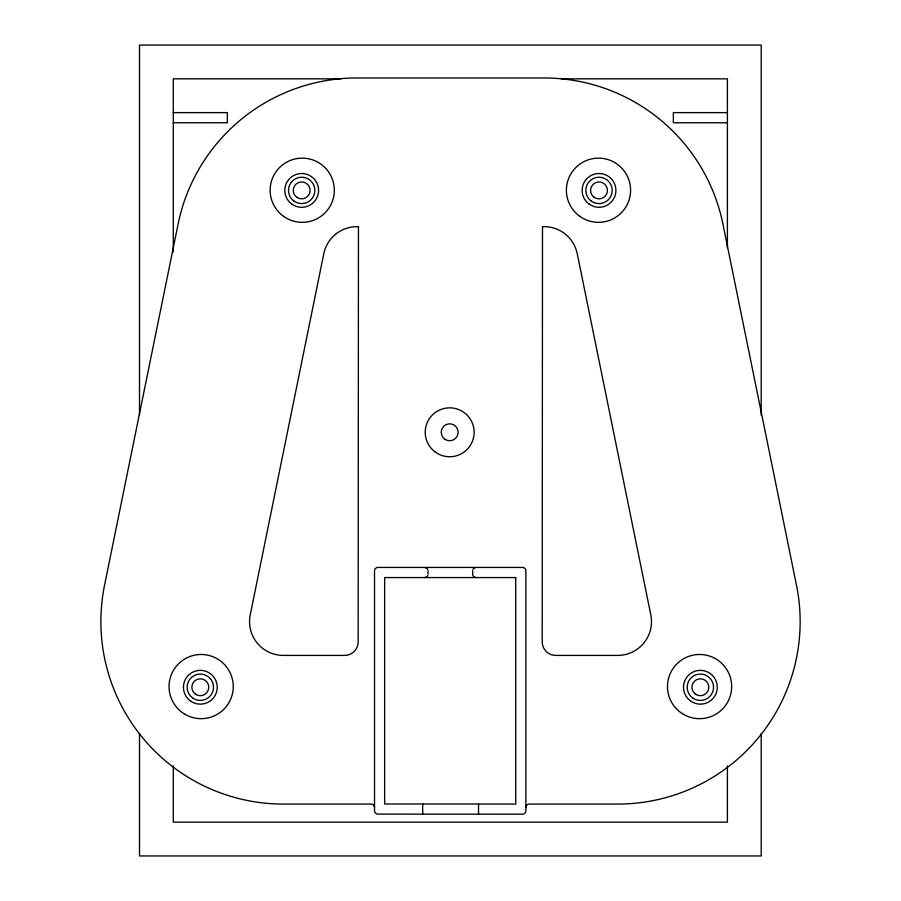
<?xml version="1.0" encoding="UTF-8"?>
<svg xmlns="http://www.w3.org/2000/svg" width="901" height="901" viewBox="0 0 901 901"><rect width="100%" height="100%" fill="white"/><g stroke="black" fill="none" stroke-linecap="round" stroke-linejoin="round"><path stroke-width="1.35" d="M422.693 814.132L422.693 803.996M478.532 814.166L478.544 804.03M428.054 574.185L428.054 570.806M427.795 575.48L426.556 577L424.675 577.564M472.912 569.522L474.151 568.002L476.032 567.427M340.657 78.837L173.296 78.837L173.296 251.998M561.458 78.837L727.411 78.837L727.411 247.775M173.296 112.625L227.356 112.625L227.356 122.761L173.296 122.761M727.411 112.625L673.351 112.625L673.351 122.761L727.411 122.761M424.675 567.427L426.556 568.002L427.795 569.522M476.032 577.564L474.151 577L472.912 575.48M472.665 574.523L472.653 570.806M761.199 415.305L761.199 45.05L139.509 45.05L139.509 415.305M761.199 733.47L761.199 855.95L139.509 855.95L139.509 733.47M727.411 765.85L727.411 822.163L173.296 822.163L173.296 765.85M525.88 807.454A3.379 3.379 0 0 1 529.259 804.075L617.703 804.075A182.452 182.452 0 0 0 796.484 585.211L722.917 224.022A182.452 182.452 0 0 0 544.136 77.982L356.897 77.982A182.452 182.452 0 0 0 178.116 224.022L104.55 585.211A182.452 182.452 0 0 0 283.331 804.075L371.133 804.075A3.379 3.379 0 0 1 374.512 807.465M358.452 226.647L358.17 641.906A13.515 13.515 0 0 1 344.655 655.41L283.331 655.41A33.788 33.788 0 0 1 250.23 614.887L323.797 253.699A33.788 33.788 0 0 1 356.897 226.647L358.452 226.647M374.512 804.075L374.512 810.72A3.379 3.379 0 0 0 377.879 814.099L522.49 814.2A3.379 3.379 0 0 0 525.88 810.821L525.88 570.806A3.379 3.379 0 0 0 522.501 567.427L377.891 567.427A3.379 3.379 0 0 0 374.512 570.806L374.512 804.075M542.492 226.647L542.211 641.895A13.515 13.515 0 0 0 555.726 655.41L617.703 655.41A33.788 33.788 0 0 0 650.815 614.887L577.248 253.699A33.788 33.788 0 0 0 544.136 226.647L542.492 226.647M515.744 577.564L384.648 577.564L384.648 803.974L515.744 804.064L515.744 577.564M444.756 439.147A8.447 8.447 0 0 0 458.08 433.111A8.447 8.447 0 0 0 446.198 424.585A8.447 8.447 0 0 0 444.756 439.147M195.404 694.119A8.447 8.447 0 0 0 208.728 688.082A8.447 8.447 0 0 0 196.846 679.557A8.447 8.447 0 0 0 195.404 694.119M296.767 197.263A8.447 8.447 0 0 0 310.09 191.226A8.447 8.447 0 0 0 298.197 182.712A8.447 8.447 0 0 0 296.767 197.263M594.097 197.263A8.447 8.447 0 0 0 607.42 191.226A8.447 8.447 0 0 0 595.527 182.712A8.447 8.447 0 0 0 594.097 197.263M695.459 694.119A8.447 8.447 0 0 0 708.783 688.082A8.447 8.447 0 0 0 696.901 679.557A8.447 8.447 0 0 0 695.459 694.119M692.711 697.96A13.177 13.177 0 0 0 713.491 688.544A13.177 13.177 0 0 0 694.941 675.243A13.177 13.177 0 0 0 692.711 697.96M690.538 700.978A16.894 16.894 0 0 0 717.196 688.905A16.894 16.894 0 0 0 693.41 671.864A16.894 16.894 0 0 0 690.538 700.978M591.349 201.114A13.177 13.177 0 0 0 612.128 191.688A13.177 13.177 0 0 0 593.579 178.398A13.177 13.177 0 0 0 591.349 201.114M589.175 204.133A16.894 16.894 0 0 0 615.833 192.059A16.894 16.894 0 0 0 592.047 175.019A16.894 16.894 0 0 0 589.175 204.133M294.019 201.114A13.177 13.177 0 0 0 314.798 191.688A13.177 13.177 0 0 0 296.249 178.398A13.177 13.177 0 0 0 294.019 201.114M291.845 204.133A16.894 16.894 0 0 0 318.504 192.059A16.894 16.894 0 0 0 294.717 175.019A16.894 16.894 0 0 0 291.845 204.133M192.656 697.96A13.177 13.177 0 0 0 213.436 688.544A13.177 13.177 0 0 0 194.886 675.243A13.177 13.177 0 0 0 192.656 697.96M190.483 700.978A16.894 16.894 0 0 0 217.141 688.905A16.894 16.894 0 0 0 193.355 671.864A16.894 16.894 0 0 0 190.483 700.978M579.793 216.33A32.098 32.098 0 0 0 630.43 193.377A32.098 32.098 0 0 0 585.245 160.997A32.098 32.098 0 0 0 579.793 216.33M283.545 216.33A32.098 32.098 0 0 0 334.181 193.377A32.098 32.098 0 0 0 288.996 160.997A32.098 32.098 0 0 0 283.545 216.33M185.099 714.369A32.098 32.098 0 0 0 233.246 686.573A32.098 32.098 0 0 0 185.099 658.777A32.098 32.098 0 0 0 185.099 714.369M683.532 714.369A32.098 32.098 0 0 0 731.68 686.573A32.098 32.098 0 0 0 683.532 658.777A32.098 32.098 0 0 0 683.532 714.369M435.431 452.156A24.451 24.451 0 0 0 474.016 434.676A24.451 24.451 0 0 0 439.587 410.011A24.451 24.451 0 0 0 435.431 452.156"/></g></svg>
